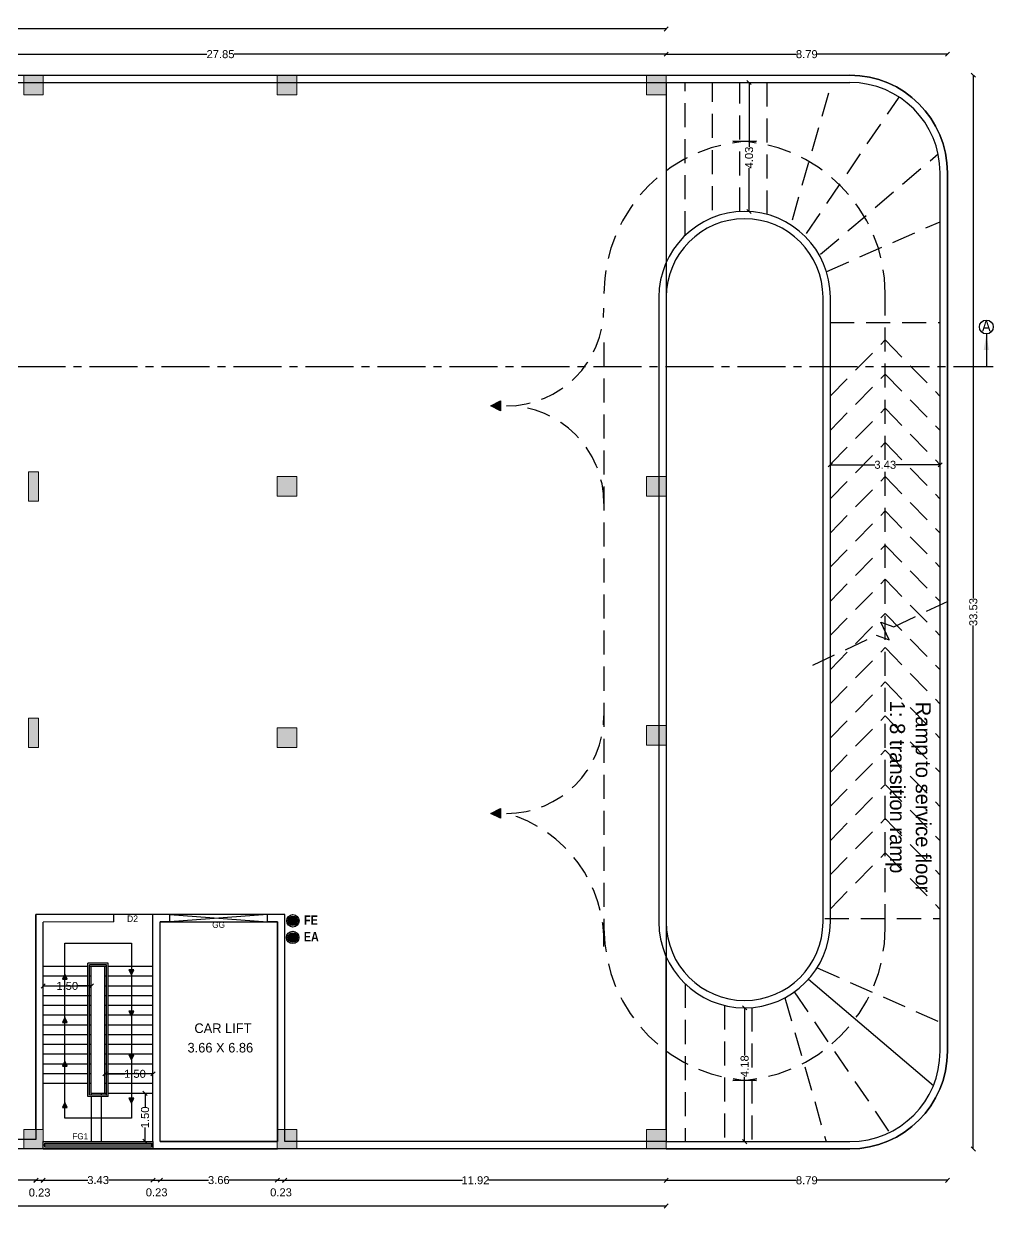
# Model space of a CAD drawing. Header units: metres. Extents: x 71870 to 71989, y 12512 to 13085.
# Drawn here: x 71942.66 to 71972.95, y 12729.95 to 12767.03 of the extents above; entities that cross this region are included whole.
import ezdxf

# ---------------------------------------------------------------- set-up
doc = ezdxf.new("R2010")
doc.units = ezdxf.units.M
doc.header["$MEASUREMENT"] = 0
for name, pattern in [('ACAD_ISO08W100', [36, 24, -3, 6, -3]), ('CENTER2', [1.125, 0.75, -0.125, 0.125, -0.125]), ('Dim Line', [0.375, 0.25, -0.125])]:
    doc.linetypes.add(name, pattern=pattern)
doc.layers.get('Defpoints').update_dxf_attribs({"color": 6, "lineweight": 0})
doc.layers.add('02_FB_WALL', color=7, linetype='Continuous', lineweight=30)
doc.layers.add('COL', color=1, linetype='Continuous', lineweight=18)
doc.layers.add('BLK_1_FLR_3_BLT_UP_AREA', color=52, linetype='Continuous', plot=False)
doc.layers.add('BLK_1_FLR_3_BLT_UP_AREA_DEDUCT', color=52, linetype='Continuous', plot=False)
doc.layers.add('BLK_1_FLR_3_LIFT_2', color=30, linetype='Continuous')
doc.layers.add('BLK_1_FLR_3_ROOM_1', color=2, linetype='Continuous')
doc.styles.add('century Gothic', font='arial.ttf')
doc.styles.get("Standard").update_dxf_attribs({"font": 'arial.ttf'})
doc.styles.add('TITLE', font='GOTHIC.TTF')
doc.dimstyles.new('STAND', dxfattribs={"dimtxt": 0.25, "dimasz": 0.13, "dimexe": 0, "dimexo": 0, "dimgap": 0, "dimtad": 0, "dimzin": 0, "dimdsep": 46, "dimtxsty": 'century Gothic', "dimblk": 'OBLIQUE', "dimcen": 0.15, "dimse1": 1, "dimse2": 1, "dimclrd": 5, "dimclre": 7, "dimclrt": 5, "dimazin": 0, "dimtfac": 1, "dimtofl": 0, "dimtmove": 0, "dimatfit": 3, "dimfxl": 0, "dimtolj": 1, "dimtzin": 0, "dimlwd": -1, "dimlwe": -1, "dimarcsym": 0})
doc.dimstyles.get("Standard").update_dxf_attribs({"dimtxt": 0.18, "dimasz": 0.18, "dimexe": 0.18, "dimexo": 0.0625, "dimgap": 0.09, "dimtad": 0, "dimtih": 1, "dimtoh": 1, "dimdec": 4, "dimzin": 0, "dimdsep": 46, "dimtxsty": 'Standard', "dimcen": 0.09, "dimadec": 0, "dimazin": 0, "dimtfac": 1, "dimtdec": 4, "dimtofl": 0, "dimtmove": 0, "dimatfit": 3, "dimfxl": 0, "dimtolj": 1, "dimtzin": 0, "dimarcsym": 0})

# ---------------------------------------------------------------- blocks, each defined once
blk = doc.blocks.new('*U3')
at = {"layer": 'COL'}
h = blk.add_hatch(color=8, dxfattribs=at)
h.dxf.hatch_style = 1
h.paths.add_polyline_path([(2704.9, 761), (2704.9, 737), (2680.9, 737), (2680.9, 761)])
at = {"layer": 'COL', "ltscale": 0.02}
blk.add_lwpolyline([(2704.9, 761), (2704.9, 737), (2680.9, 737), (2680.9, 761)], close=True, dxfattribs=at)
blk = doc.blocks.new('A$C493907E4')
at = {"layer": 'COL'}
h = blk.add_hatch(color=8, dxfattribs=at)
h.dxf.hatch_style = 1
h.paths.add_polyline_path([(12, 36), (12, 0), (0, 0), (0, 36)])
at = {"layer": 'COL', "ltscale": 0.02}
blk.add_lwpolyline([(12, 36), (12, 0), (0, 0), (0, 36)], close=True, dxfattribs=at)
blk = doc.blocks.new('arrowww')
at = {"layer": '02_FB_WALL'}
h = blk.add_hatch(color=252, dxfattribs=at)
h.dxf.hatch_style = 1
h.paths.add_polyline_path([(156792.6, 14158.6), (156780.6, 14164.6), (156792.6, 14170.6)])
at = {"layer": '02_FB_WALL', "color": 252}
blk.add_lwpolyline([(156792.6, 14158.6), (156780.6, 14164.6), (156792.6, 14170.6)], close=True, dxfattribs=at)
blk = doc.blocks.new('_Oblique')
at = {"color": 0, "linetype": 'ByBlock', "lineweight": -2}
blk.add_line((-0.5, -0.5), (0.5, 0.5), dxfattribs=at)
blk = doc.blocks.new('*D135')
at = {"color": 5}
for p, q in [((71943.267, 12736.987), (71943.704, 12736.987)), ((71944.767, 12736.987), (71944.329, 12736.987))]:
    blk.add_line(p, q, dxfattribs=at)
at = {"layer": 'Defpoints', "color": 0, "lineweight": 25}
for p in [(71943.267, 12736.987), (71944.767, 12736.987), (71944.767, 12736.987)]:
    blk.add_point(p, dxfattribs=at)
at = {"color": 5, "xscale": 0.13, "yscale": 0.13, "zscale": 0.13, "rotation": 180}
blk.add_blockref('_Oblique', (71943.267, 12736.987), dxfattribs=at)
at = {"color": 5, "xscale": 0.13, "yscale": 0.13, "zscale": 0.13}
blk.add_blockref('_Oblique', (71944.767, 12736.987), dxfattribs=at)
at = {"color": 5, "insert": (71944.017, 12736.987), "char_height": 0.25, "attachment_point": 5, "style": 'century Gothic'}
blk.add_mtext('\\A1;1.50', dxfattribs=at)
blk = doc.blocks.new('*D136')
at = {"color": 5}
for p, q in [((71945.196, 12734.243), (71945.819, 12734.243)), ((71946.696, 12734.243), (71946.444, 12734.243))]:
    blk.add_line(p, q, dxfattribs=at)
at = {"layer": 'Defpoints', "color": 0, "lineweight": 25}
for p in [(71945.196, 12734.243), (71946.696, 12734.243), (71946.696, 12734.243)]:
    blk.add_point(p, dxfattribs=at)
at = {"color": 5, "xscale": 0.13, "yscale": 0.13, "zscale": 0.13, "rotation": 180}
blk.add_blockref('_Oblique', (71945.196, 12734.243), dxfattribs=at)
at = {"color": 5, "xscale": 0.13, "yscale": 0.13, "zscale": 0.13}
blk.add_blockref('_Oblique', (71946.696, 12734.243), dxfattribs=at)
at = {"color": 5, "insert": (71946.132, 12734.243), "char_height": 0.25, "attachment_point": 5, "style": 'century Gothic'}
blk.add_mtext('\\A1;1.50', dxfattribs=at)
blk = doc.blocks.new('*D137')
at = {"color": 5}
for p, q in [((71946.448, 12733.634), (71946.448, 12733.196)), ((71946.448, 12732.134), (71946.448, 12732.571))]:
    blk.add_line(p, q, dxfattribs=at)
at = {"layer": 'Defpoints', "color": 0, "lineweight": 25}
for p in [(71946.448, 12733.634), (71946.448, 12732.134), (71946.448, 12732.134)]:
    blk.add_point(p, dxfattribs=at)
at = {"color": 5, "xscale": 0.13, "yscale": 0.13, "zscale": 0.13}
for p, rotation in [((71946.448, 12733.634), 90), ((71946.448, 12732.134), 270)]:
    blk.add_blockref('_Oblique', p, dxfattribs=dict(at, rotation=rotation))
at = {"color": 5, "insert": (71946.448, 12732.884), "char_height": 0.25, "attachment_point": 5, "rotation": 90, "style": 'century Gothic'}
blk.add_mtext('\\A1;1.50', dxfattribs=at)
blk = doc.blocks.new('*D147')
at = {"color": 5}
for p, q in [((71934.881, 12766.083), (71948.381, 12766.083)), ((71962.731, 12766.083), (71949.231, 12766.083))]:
    blk.add_line(p, q, dxfattribs=at)
at = {"layer": 'Defpoints', "color": 0, "lineweight": 25}
for p in [(71962.731, 12766.083), (71962.731, 12765.427), (71934.881, 12764.818)]:
    blk.add_point(p, dxfattribs=at)
at = {"color": 5, "xscale": 0.13, "yscale": 0.13, "zscale": 0.13, "rotation": 180}
blk.add_blockref('_Oblique', (71934.881, 12766.083), dxfattribs=at)
at = {"color": 5, "xscale": 0.13, "yscale": 0.13, "zscale": 0.13}
blk.add_blockref('_Oblique', (71962.731, 12766.083), dxfattribs=at)
at = {"color": 5, "insert": (71948.806, 12766.083), "char_height": 0.25, "attachment_point": 5, "style": 'century Gothic'}
blk.add_mtext('\\A1;27.85', dxfattribs=at)
blk = doc.blocks.new('*D148')
at = {"color": 5}
for p, q in [((71962.731, 12766.083), (71966.8, 12766.083)), ((71971.519, 12766.083), (71967.45, 12766.083))]:
    blk.add_line(p, q, dxfattribs=at)
at = {"layer": 'Defpoints', "color": 0, "lineweight": 25}
for p in [(71971.519, 12766.083), (71962.731, 12765.427), (71971.519, 12762.379)]:
    blk.add_point(p, dxfattribs=at)
at = {"color": 5, "xscale": 0.13, "yscale": 0.13, "zscale": 0.13, "rotation": 180}
blk.add_blockref('_Oblique', (71962.731, 12766.083), dxfattribs=at)
at = {"color": 5, "xscale": 0.13, "yscale": 0.13, "zscale": 0.13}
blk.add_blockref('_Oblique', (71971.519, 12766.083), dxfattribs=at)
at = {"color": 5, "insert": (71967.125, 12766.083), "char_height": 0.25, "attachment_point": 5, "style": 'century Gothic'}
blk.add_mtext('\\A1;8.79', dxfattribs=at)
blk = doc.blocks.new('*D149')
at = {"color": 5}
for p, q in [((71910.94, 12766.87), (71936.414, 12766.87)), ((71962.731, 12766.87), (71937.258, 12766.87))]:
    blk.add_line(p, q, dxfattribs=at)
at = {"layer": 'Defpoints', "color": 0, "lineweight": 25}
for p in [(71910.94, 12766.87), (71910.94, 12765.427), (71962.731, 12765.427)]:
    blk.add_point(p, dxfattribs=at)
at = {"color": 5, "xscale": 0.13, "yscale": 0.13, "zscale": 0.13, "rotation": 180}
blk.add_blockref('_Oblique', (71910.94, 12766.87), dxfattribs=at)
at = {"color": 5, "xscale": 0.13, "yscale": 0.13, "zscale": 0.13}
blk.add_blockref('_Oblique', (71962.731, 12766.87), dxfattribs=at)
at = {"color": 5, "insert": (71936.836, 12766.87), "char_height": 0.25, "attachment_point": 5, "style": 'century Gothic'}
blk.add_mtext('\\A1;51.79', dxfattribs=at)
blk = doc.blocks.new('*D151')
at = {"color": 5}
for p, q in [((71911.169, 12730.925), (71926.682, 12730.925)), ((71943.038, 12730.925), (71927.525, 12730.925))]:
    blk.add_line(p, q, dxfattribs=at)
at = {"layer": 'Defpoints', "color": 0, "lineweight": 25}
for p in [(71911.169, 12732.509), (71943.038, 12732.509), (71943.038, 12730.925)]:
    blk.add_point(p, dxfattribs=at)
at = {"color": 5, "xscale": 0.13, "yscale": 0.13, "zscale": 0.13, "rotation": 180}
blk.add_blockref('_Oblique', (71911.169, 12730.925), dxfattribs=at)
at = {"color": 5, "xscale": 0.13, "yscale": 0.13, "zscale": 0.13}
blk.add_blockref('_Oblique', (71943.038, 12730.925), dxfattribs=at)
at = {"color": 5, "insert": (71927.104, 12730.925), "char_height": 0.25, "attachment_point": 5, "style": 'century Gothic'}
blk.add_mtext('\\A1;31.87', dxfattribs=at)
blk = doc.blocks.new('*D152')
at = {"color": 5}
blk.add_line((71943.038, 12730.919), (71943.267, 12730.919), dxfattribs=at)
at = {"layer": 'Defpoints', "color": 0, "lineweight": 25}
for p in [(71943.038, 12732.509), (71943.267, 12732.503), (71943.267, 12730.919)]:
    blk.add_point(p, dxfattribs=at)
at = {"color": 5, "xscale": 0.13, "yscale": 0.13, "zscale": 0.13, "rotation": 180}
blk.add_blockref('_Oblique', (71943.038, 12730.919), dxfattribs=at)
at = {"color": 5, "xscale": 0.13, "yscale": 0.13, "zscale": 0.13}
blk.add_blockref('_Oblique', (71943.267, 12730.919), dxfattribs=at)
at = {"color": 5, "insert": (71943.153, 12730.536), "char_height": 0.25, "attachment_point": 5, "style": 'century Gothic'}
blk.add_mtext('\\A1;0.23', dxfattribs=at)
blk = doc.blocks.new('*D153')
at = {"color": 5}
for p, q in [((71943.267, 12730.925), (71944.657, 12730.925)), ((71946.696, 12730.925), (71945.306, 12730.925))]:
    blk.add_line(p, q, dxfattribs=at)
at = {"layer": 'Defpoints', "color": 0, "lineweight": 25}
for p in [(71943.267, 12732.503), (71946.696, 12731.899), (71946.696, 12730.925)]:
    blk.add_point(p, dxfattribs=at)
at = {"color": 5, "xscale": 0.13, "yscale": 0.13, "zscale": 0.13, "rotation": 180}
blk.add_blockref('_Oblique', (71943.267, 12730.925), dxfattribs=at)
at = {"color": 5, "xscale": 0.13, "yscale": 0.13, "zscale": 0.13}
blk.add_blockref('_Oblique', (71946.696, 12730.925), dxfattribs=at)
at = {"color": 5, "insert": (71944.981, 12730.925), "char_height": 0.25, "attachment_point": 5, "style": 'century Gothic'}
blk.add_mtext('\\A1;3.43', dxfattribs=at)
blk = doc.blocks.new('*D154')
at = {"color": 5}
blk.add_line((71946.696, 12730.925), (71946.924, 12730.925), dxfattribs=at)
at = {"layer": 'Defpoints', "color": 0, "lineweight": 25}
for p in [(71946.924, 12732.128), (71946.696, 12731.899), (71946.924, 12730.925)]:
    blk.add_point(p, dxfattribs=at)
at = {"color": 5, "xscale": 0.13, "yscale": 0.13, "zscale": 0.13, "rotation": 180}
blk.add_blockref('_Oblique', (71946.696, 12730.925), dxfattribs=at)
at = {"color": 5, "xscale": 0.13, "yscale": 0.13, "zscale": 0.13}
blk.add_blockref('_Oblique', (71946.924, 12730.925), dxfattribs=at)
at = {"color": 5, "insert": (71946.81, 12730.542), "char_height": 0.25, "attachment_point": 5, "style": 'century Gothic'}
blk.add_mtext('\\A1;0.23', dxfattribs=at)
blk = doc.blocks.new('*D155')
at = {"color": 5}
for p, q in [((71946.924, 12730.925), (71948.429, 12730.925)), ((71950.582, 12730.925), (71949.078, 12730.925))]:
    blk.add_line(p, q, dxfattribs=at)
at = {"layer": 'Defpoints', "color": 0, "lineweight": 25}
for p in [(71946.924, 12732.128), (71950.582, 12731.899), (71950.582, 12730.925)]:
    blk.add_point(p, dxfattribs=at)
at = {"color": 5, "xscale": 0.13, "yscale": 0.13, "zscale": 0.13, "rotation": 180}
blk.add_blockref('_Oblique', (71946.924, 12730.925), dxfattribs=at)
at = {"color": 5, "xscale": 0.13, "yscale": 0.13, "zscale": 0.13}
blk.add_blockref('_Oblique', (71950.582, 12730.925), dxfattribs=at)
at = {"color": 5, "insert": (71948.753, 12730.925), "char_height": 0.25, "attachment_point": 5, "style": 'century Gothic'}
blk.add_mtext('\\A1;3.66', dxfattribs=at)
blk = doc.blocks.new('*D156')
at = {"color": 5}
blk.add_line((71950.582, 12730.925), (71950.811, 12730.925), dxfattribs=at)
at = {"layer": 'Defpoints', "color": 0, "lineweight": 25}
for p in [(71950.811, 12732.503), (71950.582, 12731.899), (71950.811, 12730.925)]:
    blk.add_point(p, dxfattribs=at)
at = {"color": 5, "xscale": 0.13, "yscale": 0.13, "zscale": 0.13, "rotation": 180}
blk.add_blockref('_Oblique', (71950.582, 12730.925), dxfattribs=at)
at = {"color": 5, "xscale": 0.13, "yscale": 0.13, "zscale": 0.13}
blk.add_blockref('_Oblique', (71950.811, 12730.925), dxfattribs=at)
at = {"color": 5, "insert": (71950.696, 12730.542), "char_height": 0.25, "attachment_point": 5, "style": 'century Gothic'}
blk.add_mtext('\\A1;0.23', dxfattribs=at)
blk = doc.blocks.new('*D157')
at = {"color": 5}
for p, q in [((71950.811, 12730.919), (71956.362, 12730.919)), ((71962.731, 12730.919), (71957.18, 12730.919))]:
    blk.add_line(p, q, dxfattribs=at)
at = {"layer": 'Defpoints', "color": 0, "lineweight": 25}
for p in [(71950.811, 12732.503), (71962.731, 12731.899), (71962.731, 12730.919)]:
    blk.add_point(p, dxfattribs=at)
at = {"color": 5, "xscale": 0.13, "yscale": 0.13, "zscale": 0.13, "rotation": 180}
blk.add_blockref('_Oblique', (71950.811, 12730.919), dxfattribs=at)
at = {"color": 5, "xscale": 0.13, "yscale": 0.13, "zscale": 0.13}
blk.add_blockref('_Oblique', (71962.731, 12730.919), dxfattribs=at)
at = {"color": 5, "insert": (71956.771, 12730.919), "char_height": 0.25, "attachment_point": 5, "style": 'century Gothic'}
blk.add_mtext('\\A1;11.92', dxfattribs=at)
blk = doc.blocks.new('*D158')
at = {"color": 5}
for p, q in [((71962.731, 12730.919), (71966.8, 12730.919)), ((71971.519, 12730.919), (71967.45, 12730.919))]:
    blk.add_line(p, q, dxfattribs=at)
at = {"layer": 'Defpoints', "color": 0, "lineweight": 25}
for p in [(71971.519, 12734.947), (71962.731, 12731.899), (71971.519, 12730.919)]:
    blk.add_point(p, dxfattribs=at)
at = {"color": 5, "xscale": 0.13, "yscale": 0.13, "zscale": 0.13, "rotation": 180}
blk.add_blockref('_Oblique', (71962.731, 12730.919), dxfattribs=at)
at = {"color": 5, "xscale": 0.13, "yscale": 0.13, "zscale": 0.13}
blk.add_blockref('_Oblique', (71971.519, 12730.919), dxfattribs=at)
at = {"color": 5, "insert": (71967.125, 12730.919), "char_height": 0.25, "attachment_point": 5, "style": 'century Gothic'}
blk.add_mtext('\\A1;8.79', dxfattribs=at)
blk = doc.blocks.new('*D159')
at = {"color": 5}
for p, q in [((71910.94, 12730.117), (71936.414, 12730.117)), ((71962.731, 12730.117), (71937.258, 12730.117))]:
    blk.add_line(p, q, dxfattribs=at)
at = {"layer": 'Defpoints', "color": 0, "lineweight": 25}
for p in [(71910.94, 12731.899), (71962.731, 12731.899), (71962.731, 12730.117)]:
    blk.add_point(p, dxfattribs=at)
at = {"color": 5, "xscale": 0.13, "yscale": 0.13, "zscale": 0.13, "rotation": 180}
blk.add_blockref('_Oblique', (71910.94, 12730.117), dxfattribs=at)
at = {"color": 5, "xscale": 0.13, "yscale": 0.13, "zscale": 0.13}
blk.add_blockref('_Oblique', (71962.731, 12730.117), dxfattribs=at)
at = {"color": 5, "insert": (71936.836, 12730.117), "char_height": 0.25, "attachment_point": 5, "style": 'century Gothic'}
blk.add_mtext('\\A1;51.79', dxfattribs=at)
blk = doc.blocks.new('*D164')
at = {"color": 5}
for p, q in [((71972.328, 12765.427), (71972.328, 12749.085)), ((71972.328, 12731.899), (71972.328, 12748.242))]:
    blk.add_line(p, q, dxfattribs=at)
at = {"layer": 'Defpoints', "color": 0, "lineweight": 25}
for p in [(71962.731, 12765.427), (71962.731, 12731.899), (71972.328, 12731.899)]:
    blk.add_point(p, dxfattribs=at)
at = {"color": 5, "xscale": 0.13, "yscale": 0.13, "zscale": 0.13}
for p, rotation in [((71972.328, 12765.427), 90), ((71972.328, 12731.899), 270)]:
    blk.add_blockref('_Oblique', p, dxfattribs=dict(at, rotation=rotation))
at = {"color": 5, "lineweight": 25, "insert": (71972.328, 12748.663), "char_height": 0.25, "attachment_point": 5, "rotation": 90, "style": 'century Gothic'}
blk.add_mtext('\\A1;33.53', dxfattribs=at)
blk = doc.blocks.new('*D165')
at = {"color": 5}
for p, q in [((71967.862, 12753.261), (71969.252, 12753.261)), ((71971.291, 12753.261), (71969.901, 12753.261))]:
    blk.add_line(p, q, dxfattribs=at)
at = {"layer": 'Defpoints', "color": 0, "lineweight": 25}
for p in [(71971.291, 12753.261), (71967.862, 12752.878), (71971.291, 12752.878)]:
    blk.add_point(p, dxfattribs=at)
at = {"color": 5, "xscale": 0.13, "yscale": 0.13, "zscale": 0.13, "rotation": 180}
blk.add_blockref('_Oblique', (71967.862, 12753.261), dxfattribs=at)
at = {"color": 5, "xscale": 0.13, "yscale": 0.13, "zscale": 0.13}
blk.add_blockref('_Oblique', (71971.291, 12753.261), dxfattribs=at)
at = {"color": 5, "lineweight": 25, "insert": (71969.576, 12753.261), "char_height": 0.25, "attachment_point": 5, "style": 'century Gothic'}
blk.add_mtext('\\A1;3.43', dxfattribs=at)
blk = doc.blocks.new('*D166')
at = {"color": 5}
for p, q in [((71965.321, 12765.199), (71965.321, 12763.186)), ((71965.321, 12761.173), (71965.321, 12762.526))]:
    blk.add_line(p, q, dxfattribs=at)
at = {"layer": 'Defpoints', "color": 0, "lineweight": 25}
for p in [(71965.182, 12765.199), (71965.321, 12765.199), (71965.182, 12761.173)]:
    blk.add_point(p, dxfattribs=at)
at = {"color": 5, "xscale": 0.13, "yscale": 0.13, "zscale": 0.13}
for p, rotation in [((71965.321, 12765.199), 90), ((71965.321, 12761.173), 270)]:
    blk.add_blockref('_Oblique', p, dxfattribs=dict(at, rotation=rotation))
at = {"color": 5, "lineweight": 25, "insert": (71965.321, 12762.856), "char_height": 0.25, "attachment_point": 5, "rotation": 90, "style": 'century Gothic'}
blk.add_mtext('\\A1;4.03', dxfattribs=at)
blk = doc.blocks.new('*D167')
at = {"color": 5}
for p, q in [((71965.182, 12736.306), (71965.182, 12734.813)), ((71965.182, 12732.128), (71965.182, 12734.153))]:
    blk.add_line(p, q, dxfattribs=at)
at = {"layer": 'Defpoints', "color": 0, "lineweight": 25}
for p in [(71965.182, 12736.306), (71965.182, 12732.128), (71965.182, 12732.128)]:
    blk.add_point(p, dxfattribs=at)
at = {"color": 5, "xscale": 0.13, "yscale": 0.13, "zscale": 0.13}
for p, rotation in [((71965.182, 12736.306), 90), ((71965.182, 12732.128), 270)]:
    blk.add_blockref('_Oblique', p, dxfattribs=dict(at, rotation=rotation))
at = {"color": 5, "lineweight": 25, "insert": (71965.182, 12734.483), "char_height": 0.25, "attachment_point": 5, "rotation": 90, "style": 'century Gothic'}
blk.add_mtext('\\A1;4.18', dxfattribs=at)

msp = doc.modelspace()

# ---------------------------------------------------------------- hatches: boundary and pattern name
at = {"lineweight": 25}
h = msp.add_hatch(color=33, dxfattribs=at)
h.dxf.hatch_style = 1
h.paths.add_polyline_path([(71951.21685, 12739.02128, 1), (71950.91963, 12739.02128, 1)])
h = msp.add_hatch(color=33, dxfattribs=at)
h.dxf.hatch_style = 1
h.paths.add_polyline_path([(71951.20999, 12738.5033, 1), (71950.91278, 12738.5033, 1)])
h = msp.add_hatch(color=252)
h.dxf.hatch_style = 1
h.paths.add_polyline_path([(71943.86345, 12737.20432), (71944.01585, 12737.20432), (71943.93965, 12737.35672)])
h = msp.add_hatch(color=252)
h.dxf.hatch_style = 1
h.paths.add_polyline_path([(71946.09861, 12737.4926), (71945.94621, 12737.4926), (71946.02241, 12737.3402)])
h = msp.add_hatch(color=252)
h.dxf.hatch_style = 1
h.paths.add_polyline_path([(71946.09861, 12736.1972), (71945.94621, 12736.1972), (71946.02241, 12736.0448)])
h = msp.add_hatch(color=252)
h.dxf.hatch_style = 1
h.paths.add_polyline_path([(71943.86363, 12735.84577), (71944.01603, 12735.84577), (71943.93983, 12735.99817)])
h = msp.add_hatch(color=252)
h.dxf.hatch_style = 1
h.paths.add_polyline_path([(71946.09861, 12734.8383), (71945.94621, 12734.8383), (71946.02241, 12734.6859)])
h = msp.add_hatch(color=252)
h.dxf.hatch_style = 1
h.paths.add_polyline_path([(71943.86363, 12734.48687), (71944.01603, 12734.48687), (71943.93983, 12734.63927)])
h = msp.add_hatch(color=252)
h.dxf.hatch_style = 1
h.paths.add_polyline_path([(71943.86363, 12733.19147), (71944.01603, 12733.19147), (71943.93983, 12733.34387)])
h = msp.add_hatch(color=252)
h.dxf.hatch_style = 1
h.paths.add_polyline_path([(71946.09861, 12733.4794), (71945.94621, 12733.4794), (71946.02241, 12733.327)])

# ---------------------------------------------------------------- linework, layer by layer
for p, q in [((71919.49242, 12765.4273), (71968.47144, 12765.42726)), ((71935.33837, 12765.19869), (71968.47144, 12765.19866)), ((71971.29084, 12734.94729), (71971.29084, 12762.37926)), ((71971.51944, 12734.94729), (71971.51944, 12762.37926)), ((71962.50244, 12758.49306), (71962.50244, 12738.98588)), ((71962.73104, 12758.49306), (71962.73104, 12738.98588)), ((71967.63324, 12738.98588), (71967.63324, 12758.49306)), ((71967.86184, 12738.98588), (71967.86184, 12758.49306)), ((71943.03821, 12732.50287), (71943.03788, 12739.21448)), ((71945.47653, 12739.21448), (71943.03788, 12739.21448)), ((71945.47653, 12738.98539), (71945.47653, 12739.21448)), ((71946.69581, 12732.12789), (71946.69573, 12739.21448)), ((71947.22639, 12739.21448), (71946.69573, 12739.21448)), ((71947.22639, 12738.98588), (71947.22639, 12739.22047)), ((71950.81053, 12739.21448), (71950.27439, 12739.21448)), ((71950.27439, 12738.98586), (71950.27439, 12739.21448)), ((71950.81061, 12732.50287), (71950.81053, 12739.21448)), ((71945.47653, 12738.98539), (71943.26649, 12738.98478)), ((71943.26681, 12732.50287), (71943.26649, 12738.98478)), ((71946.92441, 12732.12789), (71946.92433, 12738.98588)), ((71947.22639, 12738.98588), (71946.92433, 12738.98588)), ((71950.58193, 12738.98588), (71950.27439, 12738.98588)), ((71950.58201, 12732.50287), (71950.58193, 12738.98588)), ((71943.26681, 12732.13394), (71946.69581, 12732.13394)), ((71946.92441, 12732.12792), (71950.58201, 12732.12792)), ((71962.12144, 12732.12792), (71951.19162, 12732.12792)), ((71962.73103, 12732.12789), (71968.47144, 12732.12789)), ((71943.26681, 12731.8993), (71950.58202, 12731.89932)), ((71962.12144, 12731.89932), (71951.19162, 12731.89932)), ((71962.73103, 12731.89929), (71968.47144, 12731.89929))]:
    msp.add_line(p, q)
at = {"linetype": 'Dim Line', "ltscale": 3}
for p, q in [((71962.73105, 12765.19867), (71962.73105, 12759.65122)), ((71963.32903, 12760.42872), (71963.32903, 12765.19867)), ((71964.18151, 12761.21636), (71964.18151, 12765.19867)), ((71965.03399, 12761.16867), (71965.03399, 12765.19866)), ((71965.88648, 12761.07854), (71965.88648, 12765.19866)), ((71966.67373, 12760.90784), (71967.90436, 12765.19866)), ((71967.11865, 12760.4876), (71970.00792, 12764.74321)), ((71964.81384, 12763.36986), (71965.55044, 12763.36986)), ((71967.55024, 12759.83562), (71971.22849, 12762.96892)), ((71967.75364, 12759.29797), (71971.29084, 12760.85339)), ((71969.57634, 12738.79538), (71969.57634, 12758.60736)), ((71967.85259, 12757.7016), (71971.29084, 12757.7016)), ((71960.78794, 12757.08338), (71960.78794, 12738.60489)), ((71967.69341, 12739.09155), (71971.29084, 12739.09155)), ((71967.44708, 12737.5538), (71971.29084, 12735.86358)), ((71963.32903, 12737.05022), (71963.32903, 12732.12789)), ((71966.44108, 12736.62032), (71967.72953, 12732.12789)), ((71966.73155, 12736.79952), (71969.70901, 12732.41402)), ((71964.55456, 12736.3807), (71964.55456, 12732.12789)), ((71965.40704, 12736.31563), (71965.40704, 12732.12789)), ((71965.55044, 12734.03288), (71964.81384, 12734.03288))]:
    msp.add_line(p, q, dxfattribs=at)
at = {"ltscale": 100}
for p, q in [((71947.22639, 12739.21448), (71950.27439, 12738.98586)), ((71950.27439, 12739.21448), (71947.22639, 12738.98586)), ((71945.29735, 12737.69735), (71944.66496, 12737.69715)), ((71944.66516, 12733.53229), (71944.66496, 12737.69715)), ((71945.2974, 12733.53228), (71945.29735, 12737.69735)), ((71962.73104, 12732.50892), (71962.73104, 12737.90287)), ((71944.66496, 12737.59555), (71943.26689, 12737.59517)), ((71944.66498, 12737.29075), (71943.26698, 12737.29037)), ((71945.24655, 12737.64654), (71944.71576, 12737.64636)), ((71944.71596, 12733.58309), (71944.71576, 12737.64636)), ((71945.24655, 12737.59574), (71944.71576, 12737.59556)), ((71944.76658, 12737.29078), (71944.71578, 12737.29076)), ((71944.76676, 12733.63389), (71944.76656, 12737.59558)), ((71945.1958, 12733.63388), (71945.19575, 12737.59572)), ((71945.24655, 12737.29094), (71945.19575, 12737.29092)), ((71945.2466, 12733.58308), (71945.24655, 12737.64654)), ((71946.69581, 12737.59613), (71945.29735, 12737.59575)), ((71946.69581, 12737.29133), (71945.29735, 12737.29095)), ((71944.66499, 12736.98669), (71943.26681, 12736.98668)), ((71944.76659, 12736.98669), (71944.71579, 12736.98669)), ((71945.24656, 12736.98668), (71945.19576, 12736.98668)), ((71946.69581, 12736.98668), (71945.29736, 12736.98668)), ((71944.76661, 12736.68189), (71943.26681, 12736.68188)), ((71945.24656, 12736.68188), (71945.19576, 12736.68188)), ((71946.69581, 12736.68188), (71945.29736, 12736.68188)), ((71944.66502, 12736.37709), (71943.26681, 12736.37708)), ((71944.76662, 12736.37709), (71944.71582, 12736.37709)), ((71945.24656, 12736.37708), (71945.19576, 12736.37708)), ((71946.69581, 12736.37708), (71945.29736, 12736.37708)), ((71944.66504, 12736.07229), (71943.26681, 12736.07228)), ((71944.76664, 12736.07229), (71944.71584, 12736.07229)), ((71945.24657, 12736.07228), (71945.19577, 12736.07228)), ((71946.69581, 12736.07228), (71945.29737, 12736.07228)), ((71944.66505, 12735.76749), (71943.26681, 12735.76748)), ((71944.66507, 12735.46269), (71943.26681, 12735.46268)), ((71944.76665, 12735.76749), (71944.71585, 12735.76749)), ((71944.76667, 12735.46269), (71944.71587, 12735.46269)), ((71945.24657, 12735.76748), (71945.19577, 12735.76748)), ((71945.24657, 12735.46268), (71945.19577, 12735.46268)), ((71946.69581, 12735.76748), (71945.29737, 12735.76748)), ((71946.69581, 12735.46268), (71945.29737, 12735.46268)), ((71944.66508, 12735.15789), (71943.26681, 12735.15788)), ((71944.76668, 12735.15789), (71944.71588, 12735.15789)), ((71945.24658, 12735.15788), (71945.19578, 12735.15788)), ((71946.69581, 12735.15788), (71945.29738, 12735.15788)), ((71944.6651, 12734.85309), (71943.26681, 12734.85308)), ((71944.7667, 12734.85309), (71944.7159, 12734.85309)), ((71945.24658, 12734.85308), (71945.19578, 12734.85308)), ((71946.69581, 12734.85308), (71945.29738, 12734.85308)), ((71944.66511, 12734.54829), (71943.26681, 12734.54828)), ((71944.76671, 12734.54829), (71944.71591, 12734.54829)), ((71945.24659, 12734.54828), (71945.19579, 12734.54828)), ((71946.69581, 12734.54828), (71945.29739, 12734.54828)), ((71944.66513, 12734.24349), (71943.26681, 12734.24348)), ((71944.76673, 12734.24349), (71944.71593, 12734.24349)), ((71945.24659, 12734.24348), (71945.19579, 12734.24348)), ((71946.69581, 12734.24348), (71945.29739, 12734.24348)), ((71944.66514, 12733.93869), (71943.26681, 12733.93868)), ((71944.76674, 12733.93869), (71944.71594, 12733.93869)), ((71945.2466, 12733.58308), (71944.71596, 12733.58309)), ((71945.2466, 12733.63388), (71944.76676, 12733.63389)), ((71944.76676, 12733.63389), (71944.76676, 12733.58309)), ((71945.07156, 12733.63389), (71945.07156, 12733.58309)), ((71945.24659, 12733.93868), (71945.19579, 12733.93868)), ((71946.69581, 12733.93868), (71945.29739, 12733.93868)), ((71946.69581, 12733.63388), (71945.2974, 12733.63388)), ((71945.2974, 12733.53228), (71944.66516, 12733.53229)), ((71944.76676, 12733.53229), (71944.76676, 12732.13388)), ((71945.07156, 12733.53229), (71945.07156, 12732.13388))]:
    msp.add_line(p, q, dxfattribs=at)
at = {"linetype": 'Dim Line', "ltscale": 100}
msp.add_line((71967.17834, 12737.19815), (71971.0791, 12733.87531), dxfattribs=at)
at = {"linetype": 'Dim Line', "ltscale": 3}
for points in [[(71967.86184, 12755.41248), (71969.57634, 12757.16302), (71971.29084, 12755.39619)], [(71967.86184, 12754.34477), (71969.57634, 12756.09532), (71971.29084, 12754.32849)], [(71967.86184, 12753.27707), (71969.57634, 12755.02761), (71971.29084, 12753.26078)], [(71967.86184, 12752.20936), (71969.57634, 12753.95991), (71971.29084, 12752.19308)], [(71967.86184, 12751.14166), (71969.57634, 12752.8922), (71971.29084, 12751.12538)], [(71967.86184, 12750.07396), (71969.57634, 12751.8245), (71971.29084, 12750.05767)], [(71967.86184, 12749.00625), (71969.57634, 12750.7568), (71971.29084, 12748.98997)], [(71967.86184, 12747.93855), (71969.57634, 12749.68909), (71971.29084, 12747.92227)], [(71967.31539, 12747.00188), (71969.29584, 12747.94242), (71969.70192, 12747.79785), (71969.44041, 12748.34851), (71969.8465, 12748.20393), (71971.82694, 12749.14447)], [(71967.86184, 12746.87085), (71969.57634, 12748.62139), (71971.29084, 12746.85456)], [(71967.86184, 12745.80314), (71969.57634, 12747.55369), (71971.29084, 12745.78686)], [(71967.86184, 12744.73544), (71969.57634, 12746.48598), (71971.29084, 12744.71915)], [(71967.86184, 12743.66773), (71969.57634, 12745.41828), (71971.29084, 12743.65145)], [(71967.86184, 12742.60003), (71969.57634, 12744.35057), (71971.29084, 12742.58375)], [(71967.86184, 12741.53233), (71969.57634, 12743.28287), (71971.29084, 12741.51604)], [(71967.86184, 12740.46462), (71969.57634, 12742.21517), (71971.29084, 12740.44834)], [(71967.86184, 12739.39692), (71969.57634, 12741.14746), (71971.29084, 12739.38063)]]:
    msp.add_lwpolyline(points, dxfattribs=at)
at = {"color": 1, "linetype": 'CENTER2', "lineweight": 25, "ltscale": 2}
msp.add_lwpolyline([(71908.70741, 12756.332), (71972.94446, 12756.332)], dxfattribs=at)
at = {"linetype": 'ACAD_ISO08W100'}
msp.add_lwpolyline([(71946.02239, 12738.31955), (71946.02269, 12732.85918), (71943.93983, 12732.85918), (71943.93952, 12738.31955)], close=True, dxfattribs=at)
at = {"color": 252}
for points in [[(71943.86345, 12737.20432), (71944.01585, 12737.20432), (71943.93965, 12737.35672)], [(71946.09861, 12737.4926), (71945.94621, 12737.4926), (71946.02241, 12737.3402)], [(71946.09861, 12736.1972), (71945.94621, 12736.1972), (71946.02241, 12736.0448)], [(71943.86363, 12735.84577), (71944.01603, 12735.84577), (71943.93983, 12735.99817)], [(71946.09861, 12734.8383), (71945.94621, 12734.8383), (71946.02241, 12734.6859)], [(71943.86363, 12734.48687), (71944.01603, 12734.48687), (71943.93983, 12734.63927)], [(71943.86363, 12733.19147), (71944.01603, 12733.19147), (71943.93983, 12733.34387)], [(71946.09861, 12733.4794), (71945.94621, 12733.4794), (71946.02241, 12733.327)]]:
    msp.add_lwpolyline(points, close=True, dxfattribs=at)
at = {"color": 6}
for points in [[(71943.26681, 12732.13391), (71946.69581, 12732.13391), (71946.69581, 12731.89929), (71943.26681, 12731.89929)], [(71943.31681, 12732.08391), (71946.64581, 12732.08391), (71946.64581, 12731.94929), (71943.31681, 12731.94929)]]:
    msp.add_lwpolyline(points, close=True, dxfattribs=at)
msp.add_lwpolyline([(71946.69581, 12732.0166), (71943.26681, 12732.0166)], dxfattribs=at)
at = {"color": 1, "linetype": 'Continuous', "lineweight": 25, "ltscale": 2}
msp.add_circle((71972.73545, 12757.56577), 0.21596, dxfattribs=at)
at = {"color": 33, "lineweight": 25}
for centre, radius in [((71951.06824, 12739.02128), 0.1938), ((71951.06824, 12739.02128), 0.14861), ((71951.06138, 12738.5033), 0.1938), ((71951.06138, 12738.5033), 0.14861)]:
    msp.add_circle(centre, radius, dxfattribs=at)
for centre, radius, start, end in [((71968.47144, 12762.37926), 3.048, 0, 90), ((71968.47144, 12762.37926), 2.8194, 0, 90), ((71965.18214, 12758.49306), 2.6797, 0, 180), ((71965.18214, 12758.49306), 2.4511, 0, 180), ((71965.18214, 12738.98588), 2.6797, 180, 0), ((71965.18214, 12738.98588), 2.4511, 180, 0), ((71968.47144, 12734.94729), 3.048, 270, 0), ((71968.47144, 12734.94729), 2.8194, 270, 0)]:
    msp.add_arc(centre, radius, start, end)
at = {"linetype": 'Dim Line', "ltscale": 3}
for centre, radius, start, end in [((71965.55044, 12758.60736), 4.7625, 90, 180), ((71964.81384, 12758.60736), 4.7625, 0, 90), ((71957.73994, 12758.15021), 3.048, 270, 0), ((71957.73994, 12752.05421), 3.048, 0, 90), ((71957.73994, 12745.42482), 3.048, 270, 0), ((71956.62837, 12738.36601), 4.16199, 358.043956, 74.50969), ((71965.55044, 12738.79538), 4.7625, 180, 270), ((71964.81384, 12738.79538), 4.7625, 270, 0)]:
    msp.add_arc(centre, radius, start, end, dxfattribs=at)
at = {"layer": 'BLK_1_FLR_3_BLT_UP_AREA', "color": 52, "lineweight": 25}
msp.add_lwpolyline([(71910.94044, 12765.4273), (71923.74205, 12765.4273), (71968.47144, 12765.42726, -0.41421312), (71971.51944, 12762.37926), (71971.51944, 12734.94729, -0.41421356), (71968.47144, 12731.89929), (71910.94044, 12731.89929)], format="xyb", close=True, dxfattribs=at)
at = {"layer": 'BLK_1_FLR_3_BLT_UP_AREA_DEDUCT', "color": 52, "lineweight": 25}
msp.add_lwpolyline([(71967.63324, 12758.49306, 1), (71962.73104, 12758.49306), (71962.73104, 12738.98588, 1), (71967.63324, 12738.98588)], format="xyb", close=True, dxfattribs=at)
at = {"layer": 'BLK_1_FLR_3_LIFT_2', "color": 30, "lineweight": 25}
msp.add_lwpolyline([(71946.92433, 12738.98588), (71950.58201, 12738.98588), (71950.58201, 12732.12789), (71946.92433, 12732.12789)], close=True, dxfattribs=at)
at = {"layer": 'BLK_1_FLR_3_ROOM_1', "color": 2, "lineweight": 25}
msp.add_lwpolyline([(71911.16904, 12764.8177), (71911.16904, 12765.1987), (71926.80397, 12765.19869), (71926.80397, 12758.18829), (71934.88183, 12758.18829), (71934.88183, 12765.19869), (71962.73105, 12765.19869), (71962.73103, 12732.12789), (71950.81061, 12732.12789), (71950.81061, 12739.21448), (71943.03788, 12739.21448), (71943.03788, 12732.19815), (71911.16904, 12732.19815)], close=True, dxfattribs=at)

# ---------------------------------------------------------------- block references
at = {"xscale": 0.0254, "yscale": 0.0254, "zscale": 0.0254}
for name, p in [('*U3', (71874.56139, 12746.09778)), ('*U3', (71882.48619, 12746.09778)), ('*U3', (71894.02562, 12746.09778)), ('arrowww', (67975.02018, 12395.32122)), ('*U3', (71882.48619, 12733.56294)), ('*U3', (71894.02561, 12733.56294)), ('*U3', (71894.02561, 12725.7905)), ('*U3', (71882.48619, 12725.71435)), ('arrowww', (67975.02018, 12382.59583)), ('*U3', (71874.56138, 12713.17941)), ('*U3', (71882.48619, 12713.17943)), ('*U3', (71894.0256, 12713.17941))]:
    msp.add_blockref(name, p, dxfattribs=at)
at = {"xscale": 0.0254, "yscale": 0.0254, "zscale": 0.0254, "rotation": 180}
for p in [(71943.11442, 12753.04482), (71943.11442, 12745.34863)]:
    msp.add_blockref('A$C493907E4', p, dxfattribs=at)

# ---------------------------------------------------------------- texts
at = {"style": 'TITLE'}
for s, p in [('1: 8 transition ramp', (71969.72236, 12745.89828)), ('Ramp to service floor', (71970.5286, 12745.86496))]:
    msp.add_text(s, height=0.4712496, rotation=270, dxfattribs=at).set_placement(p)
at = {"color": 1, "linetype": 'Continuous', "lineweight": 25, "ltscale": 2, "insert": (71972.59632, 12757.76832), "char_height": 0.3429, "attachment_point": 1}
msp.add_mtext_dynamic_manual_height_columns('{\\fTahoma|b0|i0|c0|p34;A}', width=1547.5845061, gutter_width=1, heights=[0], dxfattribs=at)
at = {"attachment_point": 1, "style": 'TITLE'}
for s, insert, char_height, width in [('D2', (71945.88568, 12739.1884), 0.2, 1.6006521), ('GG', (71948.54646, 12738.993), 0.19, 0.4813095), ('CAR LIFT', (71947.98986, 12735.81853), 0.3, 2.0544002), ('3.66 X 6.86', (71947.77489, 12735.21043), 0.3, 2.1209546), ('FG1', (71944.17772, 12732.38902), 0.19, 0.4813095), ('FG1', (71944.17772, 12732.389), 0.19, 0.4813095)]:
    msp.add_mtext(s, dxfattribs=dict(at, insert=insert, char_height=char_height, width=width))
at = {"color": 33, "lineweight": 25, "char_height": 0.2950098, "attachment_point": 1}
for s, insert in [('{\\fArial Narrow|b1|i0|c0|p34;FE}', (71951.41456, 12739.19211)), ('{\\fArial Narrow|b1|i0|c0|p34;EA}', (71951.40771, 12738.67413))]:
    msp.add_mtext_dynamic_manual_height_columns(s, width=13.7588778, gutter_width=6.01629, heights=[0], dxfattribs=dict(at, insert=insert))

# ---------------------------------------------------------------- dimensions: what is measured, and where the dimension line sits
for base, p1, p2, picture, middle in [((71910.94044, 12766.86988), (71962.73105, 12765.42727), (71910.94044, 12765.4273), '*D149', (71936.83574, 12766.86988)), ((71962.73105, 12766.08325), (71934.88114, 12764.81769), (71962.73105, 12765.42727), '*D147', (71948.80609, 12766.08325)), ((71971.51944, 12766.08325), (71962.73105, 12765.42727), (71971.51944, 12762.37926), '*D148', (71967.12524, 12766.08325)), ((71971.51944, 12730.9194), (71962.73103, 12731.89929), (71971.51944, 12734.94729), '*D158', (71967.12524, 12730.9194)), ((71943.03821, 12730.92539), (71911.16904, 12732.50893), (71943.03821, 12732.50889), '*D151', (71927.10362, 12730.92539)), ((71943.26681, 12730.9194), (71943.03821, 12732.50889), (71943.26681, 12732.50287), '*D152', (71943.15251, 12730.53621)), ((71946.69581, 12730.92539), (71943.26681, 12732.50287), (71946.69581, 12731.89929), '*D153', (71944.98131, 12730.92539)), ((71950.81061, 12730.92542), (71950.58202, 12731.89932), (71950.81061, 12732.50287), '*D156', (71950.69631, 12730.54223)), ((71962.73103, 12730.9194), (71950.81061, 12732.50287), (71962.73103, 12731.89929), '*D157', (71956.77082, 12730.9194)), ((71946.92441, 12730.92539), (71946.69581, 12731.89929), (71946.92441, 12732.12789), '*D154', (71946.81011, 12730.54221)), ((71950.58202, 12730.92542), (71946.92441, 12732.12789), (71950.58202, 12731.89932), '*D155', (71948.75322, 12730.92542)), ((71962.73103, 12730.11712), (71910.94043, 12731.8993), (71962.73103, 12731.89929), '*D159', (71936.83573, 12730.11712))]:
    dim = msp.add_linear_dim(base=base, p1=p1, p2=p2, dimstyle='STAND', override={"dimtmove": 2})
    dim.commit()
    dim.dimension.update_dxf_attribs({"geometry": picture, "text_midpoint": middle})
at = {"lineweight": 25}
dim = msp.add_linear_dim(base=(71972.32812, 12731.89929), p1=(71962.73105, 12765.42727), p2=(71962.73105, 12731.89929), angle=90, dimstyle='STAND', dxfattribs=at)
dim.commit()
dim.dimension.update_dxf_attribs({"geometry": '*D164', "text_midpoint": (71972.32812, 12748.66328)})
for base, p1, p2, picture, middle in [((71965.32145, 12765.19866), (71965.18214, 12761.17277), (71965.18214, 12765.19866), '*D166', (71965.32145, 12762.85599)), ((71965.18214, 12732.12789), (71965.18214, 12736.30617), (71965.18214, 12732.12789), '*D167', (71965.18214, 12734.48311))]:
    dim = msp.add_linear_dim(base=base, p1=p1, p2=p2, angle=90, dimstyle='STAND', dxfattribs=at)
    dim.commit()
    dim.dimension.update_dxf_attribs({"geometry": picture, "text_midpoint": middle, "dimtype": 160})
dim = msp.add_linear_dim(base=(71971.29084, 12753.26078), p1=(71967.86184, 12752.87828), p2=(71971.29084, 12752.87828), dimstyle='STAND', dxfattribs=at)
dim.commit()
dim.dimension.update_dxf_attribs({"geometry": '*D165', "text_midpoint": (71969.57634, 12753.26078)})
dim = msp.add_linear_dim(base=(71944.76659, 12736.98669), p1=(71943.26681, 12736.98668), p2=(71944.76659, 12736.98669), dimstyle='STAND')
dim.commit()
dim.dimension.update_dxf_attribs({"geometry": '*D135', "text_midpoint": (71944.0167, 12736.98669)})
dim = msp.add_linear_dim(base=(71946.69581, 12734.24348), p1=(71945.19579, 12734.24348), p2=(71946.69581, 12734.24348), dimstyle='STAND')
dim.commit()
dim.dimension.update_dxf_attribs({"geometry": '*D136', "text_midpoint": (71946.13197, 12734.24348), "dimtype": 160})
dim = msp.add_linear_dim(base=(71946.44776, 12732.13388), p1=(71946.44776, 12733.63388), p2=(71946.44776, 12732.13388), angle=90, dimstyle='STAND')
dim.commit()
dim.dimension.update_dxf_attribs({"geometry": '*D137', "text_midpoint": (71946.44776, 12732.88388)})

# ---------------------------------------------------------------- leaders
at = {"color": 1, "linetype": 'Continuous', "lineweight": 25, "ltscale": 2}
msp.add_leader([(71972.73545, 12757.34153), (71972.73545, 12756.332)], dimstyle='Standard', override={"dimasz": 0.5, "dimgap": 0.09, "dimtad": 0, "dimclrd": 1}, dxfattribs=at)

doc.saveas('drawing.dxf')
